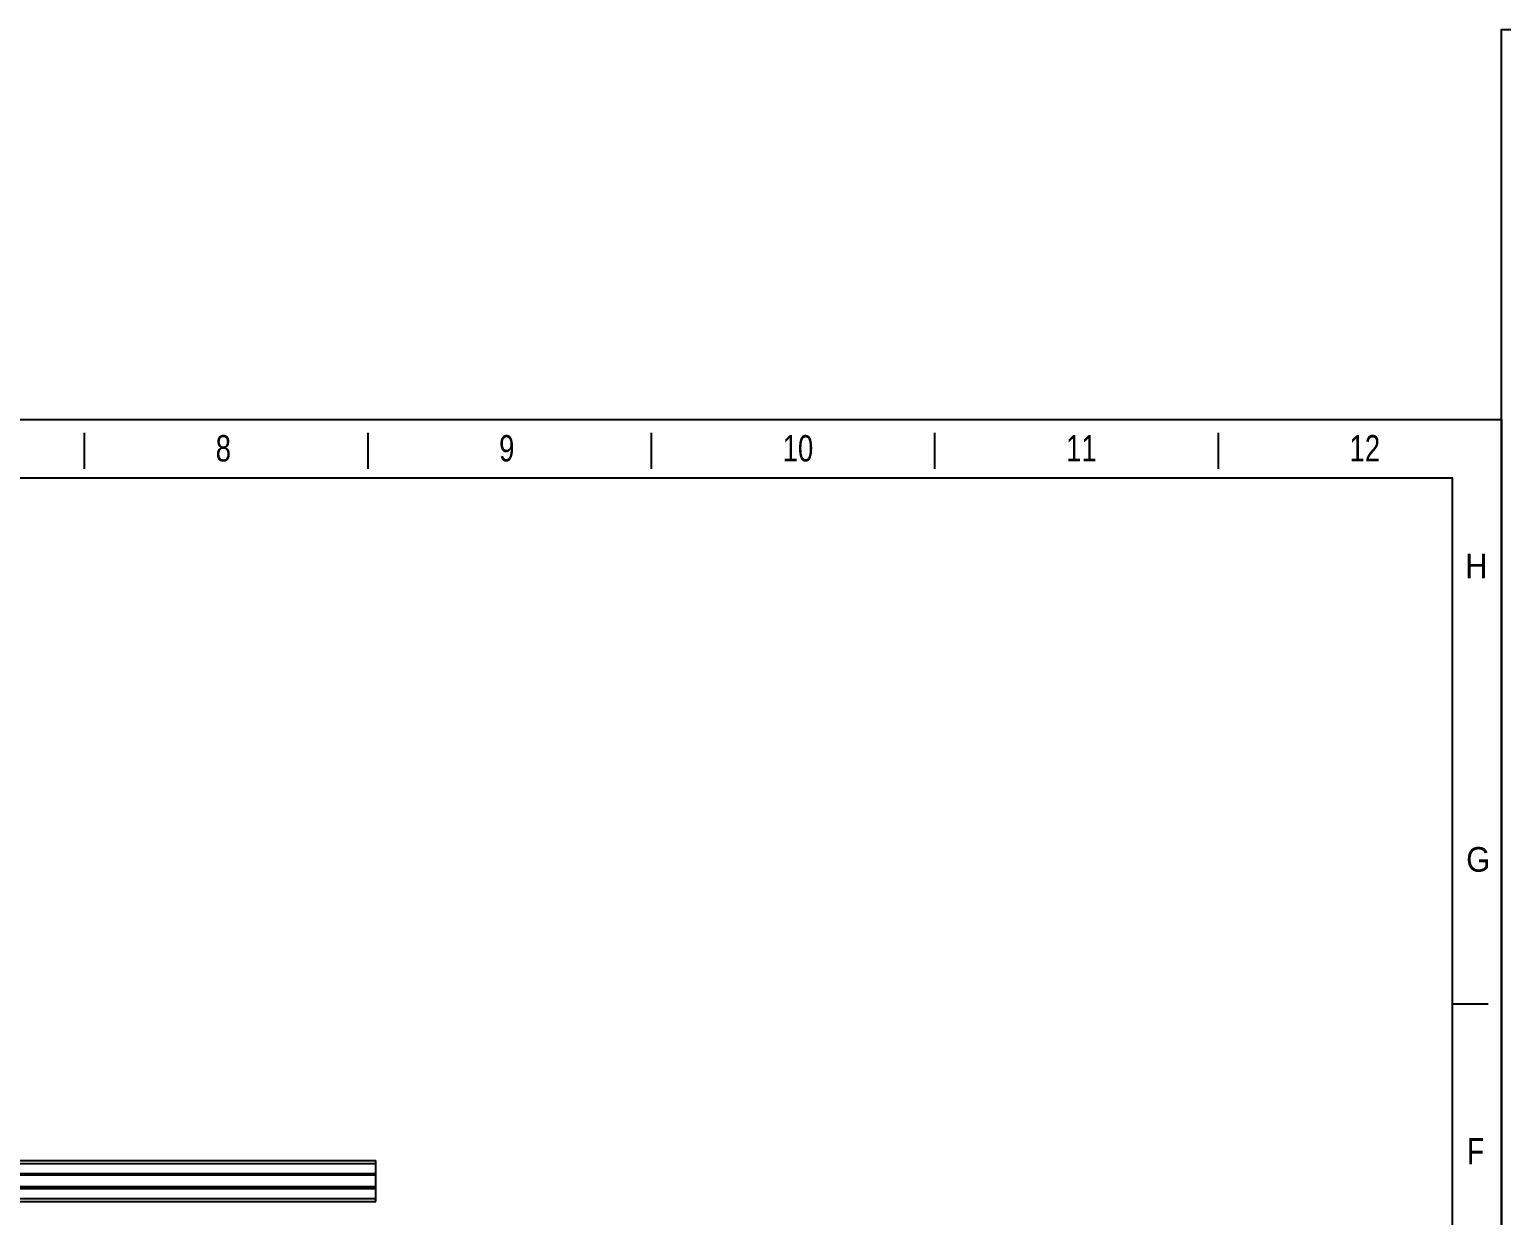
# Model space of a CAD drawing. Header units: millimetres. Extents: x 620 to 19791, y 2539 to 6969.
# Drawn here: x 10692 to 11411, y 3294 to 3874 of the extents above; entities that cross this region are included whole.
import ezdxf

# ---------------------------------------------------------------- set-up
doc = ezdxf.new("R2010")
doc.units = ezdxf.units.MM
doc.styles.add('CKSTANDARD', font='arial.ttf')
doc.styles.add('Roamns', font='romans.shx')

# ---------------------------------------------------------------- blocks, each defined once
blk = doc.blocks.new('standard template')
for p, q in [((22104, 30728), (22104, 30325)), ((25276, 30728), (25276, 30325)), ((28448, 30728), (28448, 30325)), ((31619, 30728), (31619, 30325)), ((34791, 30728), (34791, 30325)), ((37812, 24334), (37409, 24334))]:
    blk.add_line(p, q)
blk.add_lwpolyline([(37963, 4700), (-97, 4700), (-97, 30879), (37963, 30879)], close=True)
at = {"color": 7}
blk.add_lwpolyline([(456, 6674), (456, 5964), (456, 5254), (456, 30226), (37409, 30226), (37409, 5254)], dxfattribs=at)
at = {"style": 'CKSTANDARD'}
for s, height, width, p in [('8', 295, 0.75, (23575, 30408)), ('9', 295, 0.75, (26746, 30408)), ('10', 294.8, 0.75, (29918, 30408)), ('11', 294.8, 0.75, (33090, 30408)), ('12', 294.8, 0.75, (36261, 30408)), ('H', 276, 0.9, (37555, 29102)), ('G', 276, 0.9, (37567, 25817)), ('F', 295, 0.75, (37578, 22543))]:
    blk.add_text(s, height=height, dxfattribs=dict(at, width=width)).set_placement(p)
at = {"style": 'Roamns'}
for tag, p in [('PAGE_NAME', (27466, 7594)), ('PROJECT_NAME', (27466, 6884)), ('DRAWN_NAME', (27466, 6174)), ('VERSION', (34241, 6174)), ('SELECT_DATA', (27466, 5464)), ('PAGE_NUMBER', (34241, 5464))]:
    blk.add_attdef(tag, p, '', height=285, dxfattribs=at)
blk = doc.blocks.new('etdyf')
at = {"color": 114, "linetype": 'Continuous', "true_color": 0x139b48}
for p, q in [((4442.06, 3217.71), (4442.06, 3237.71)), ((4442.06, 3237.71), (5101.06, 3237.71)), ((4442.06, 3236.21), (5101.06, 3236.21)), ((5101.06, 3217.71), (5101.06, 3237.71)), ((4442.06, 3231.31), (5101.06, 3231.31)), ((4442.06, 3230.81), (5101.06, 3230.81)), ((5101.06, 3230.55), (4442.06, 3230.55)), ((5101.06, 3224.87), (4442.06, 3224.87)), ((4442.06, 3224.61), (5101.06, 3224.61)), ((4442.06, 3224.11), (5101.06, 3224.11)), ((4442.06, 3219.21), (5101.06, 3219.21)), ((4442.06, 3217.71), (5101.06, 3217.71))]:
    blk.add_line(p, q, dxfattribs=at)

msp = doc.modelspace()

# ---------------------------------------------------------------- block references
at = {"transparency": 33554595}
for p, xscale, yscale, zscale in [((11416.28029, 2299.44029), 0.05097615323888361, 0.05097615323888361, 0.05097615323888361), ((9752.58088, 2333.66949), 0.04369384563332881, 0.04369384563332881, 0.04369384563332881)]:
    msp.add_blockref('standard template', p, dxfattribs=dict(at, xscale=xscale, yscale=yscale, zscale=zscale))
msp.add_blockref('etdyf', (5759.83352, 82.79659))

doc.saveas('drawing.dxf')
